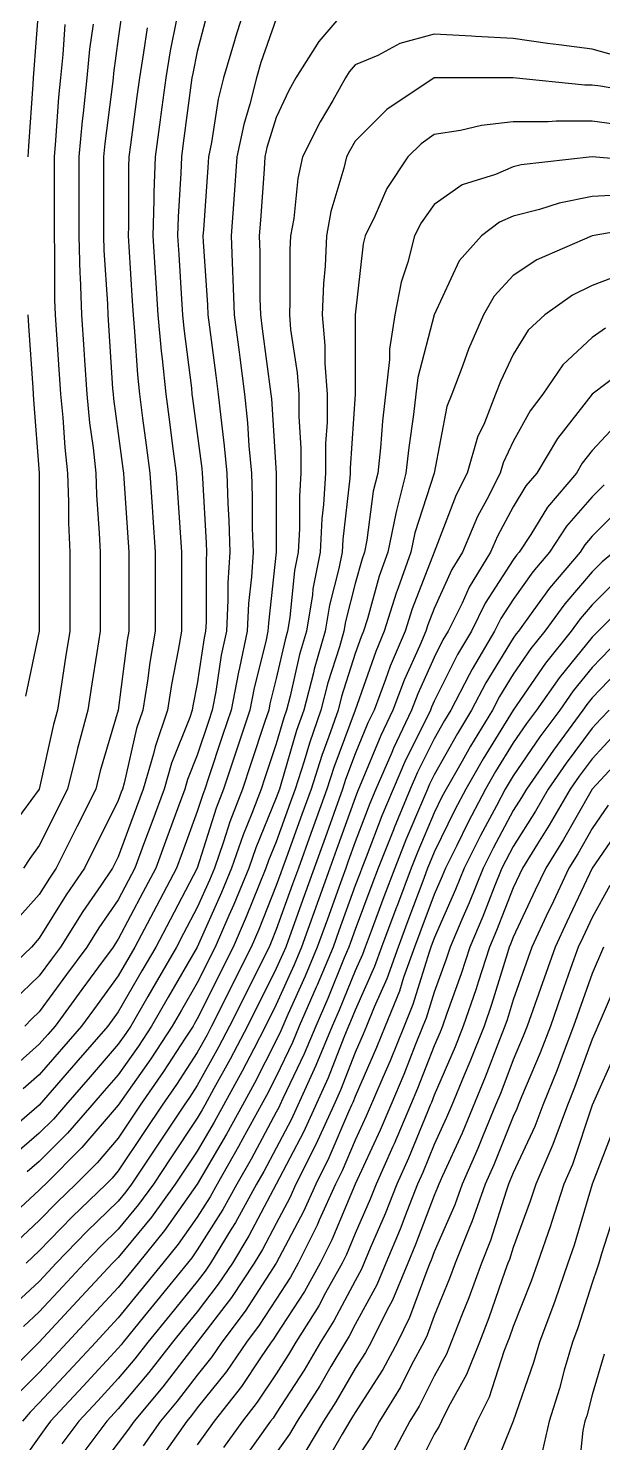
# Model space of a CAD drawing. Header units: inches. Extents: x 794995 to 811195, y 2485918 to 2508058.
# Drawn here: x 798081 to 798299, y 2491010 to 2491547 of the extents above; entities that cross this region are included whole.
import ezdxf

# ---------------------------------------------------------------- set-up
doc = ezdxf.new("R2010")
doc.units = ezdxf.units.IN
doc.header["$MEASUREMENT"] = 0
doc.layers.add('contour', color=7, linetype='Continuous')

msp = doc.modelspace()

# ---------------------------------------------------------------- linework, layer by layer
at = {"layer": 'contour'}
for points in [[(798075.78, 2491668.99), (798081.41, 2491652.11), (798082.66, 2491648.36), (798085.16, 2491633.36), (798087.47, 2491618.36), (798087.47, 2491588.36), (798087.23, 2491586.29), (798085.16, 2491558.36), (798082.85, 2491528.36), (798082.76, 2491525.96), (798081.02, 2491502.5), (798080.87, 2491498.36)], [(798116.98, 2491556.54), (798115.16, 2491543.36), (798113.34, 2491530.18), (798113.16, 2491528.36), (798112.94, 2491526.14), (798110.02, 2491503.5), (798109.53, 2491498.36), (798109.53, 2491468.36), (798109.7, 2491462.91), (798111.02, 2491442.5), (798111.16, 2491438.36), (798113.02, 2491410.5), (798113.16, 2491408.36), (798113.34, 2491406.54), (798115.16, 2491393.36), (798116.92, 2491380.13), (798117.16, 2491378.36), (798117.3, 2491376.22), (798119.16, 2491348.36), (798119.16, 2491318.36), (798118.59, 2491314.93), (798115.16, 2491288.36), (798108.3, 2491265.22), (798106.59, 2491258.36), (798099.44, 2491244.08), (798098.02, 2491241.22), (798091.59, 2491228.36), (798088.99, 2491224.53), (798085.16, 2491218.36), (798067.16, 2491198.36)], [(798205.16, 2491558.36), (798191.31, 2491542.21), (798182.66, 2491528.36), (798179.96, 2491523.56), (798175.16, 2491513.36), (798171.63, 2491501.89), (798170.87, 2491498.36), (798170.54, 2491493.75), (798169.16, 2491474.36), (798168.73, 2491468.36), (798168.95, 2491462.15), (798168.95, 2491444.57), (798169.16, 2491438.36), (798169.86, 2491433.07), (798173.16, 2491408.36), (798173.34, 2491406.54), (798175.16, 2491378.36), (798175.16, 2491348.36), (798172.16, 2491321.36), (798172, 2491318.36), (798171.16, 2491314.36), (798166.76, 2491296.76), (798165.16, 2491288.36), (798155.16, 2491258.36), (798152.4, 2491251.12), (798145.16, 2491228.36), (798134.81, 2491208.71), (798129.37, 2491198.36), (798124.16, 2491189.36), (798115.16, 2491173.82), (798111.16, 2491168.36), (798099.09, 2491154.43), (798085.16, 2491138.36), (798069.01, 2491124.51)], [(798164.25, 2491558.36), (798159.64, 2491543.88), (798159.28, 2491542.48), (798155.16, 2491528.36), (798153.16, 2491520.36), (798150.61, 2491503.82), (798149.44, 2491498.36), (798149.16, 2491494.36), (798147.47, 2491470.67), (798147.3, 2491468.36), (798147.38, 2491466.14), (798149.03, 2491442.23), (798149.16, 2491438.36), (798149.77, 2491433.75), (798152.22, 2491415.42), (798153.16, 2491408.36), (798154.05, 2491399.47), (798155.44, 2491388.65), (798156.41, 2491378.36), (798156.77, 2491366.75), (798157.16, 2491360.36), (798157.51, 2491348.36), (798156.83, 2491336.69), (798156.83, 2491330.03), (798156.21, 2491318.36), (798154.29, 2491309.23), (798152.22, 2491295.42), (798150.87, 2491288.36), (798149.44, 2491284.07), (798145.16, 2491271.22), (798141.49, 2491262.03), (798140.42, 2491258.36), (798137.66, 2491250.86), (798133.62, 2491239.9), (798129.37, 2491228.36), (798124.47, 2491219.05), (798115.16, 2491201.36), (798113.93, 2491199.59), (798113.16, 2491198.36), (798107.66, 2491190.86), (798101.31, 2491182.21), (798091.16, 2491168.36), (798088.37, 2491165.15), (798085.16, 2491161.44), (798072.91, 2491150.61)], [(798137.33, 2491550.54), (798134.87, 2491538.65), (798133.16, 2491528.36), (798131.31, 2491514.51), (798131.04, 2491512.48), (798129.16, 2491498.36), (798128.71, 2491484.81), (798128.71, 2491481.91), (798128.28, 2491468.36), (798129.16, 2491454.36), (798129.28, 2491452.48), (798130.16, 2491438.36), (798131.44, 2491424.65), (798131.83, 2491421.7), (798133.16, 2491408.36), (798134.57, 2491397.77), (798135.93, 2491387.59), (798137.16, 2491378.36), (798139.16, 2491348.36), (798139.16, 2491318.36), (798137.96, 2491311.16), (798135.43, 2491298.09), (798133.91, 2491288.36), (798129.11, 2491274.41), (798128.49, 2491271.7), (798124.63, 2491258.36), (798122.08, 2491251.44), (798115.16, 2491232.65), (798113.73, 2491229.79), (798113.02, 2491228.36), (798108.49, 2491221.69), (798101.69, 2491211.83), (798093.16, 2491198.36), (798089.77, 2491193.75), (798085.16, 2491187.45), (798075.39, 2491178.13)], [(798175.16, 2491550.86), (798169.35, 2491534.17), (798167.66, 2491528.36), (798165.16, 2491518.36), (798162.81, 2491510.71), (798160.16, 2491498.36), (798159.01, 2491482.21), (798158.02, 2491468.36), (798158.49, 2491455.03), (798158.71, 2491451.91), (798159.16, 2491438.36), (798161.04, 2491424.24), (798161.31, 2491422.21), (798163.16, 2491408.36), (798164.25, 2491397.45), (798164.81, 2491388.71), (798165.78, 2491378.36), (798166.07, 2491369.27), (798166.07, 2491357.45), (798166.34, 2491348.36), (798165.78, 2491338.99), (798164.66, 2491328.86), (798164.11, 2491318.36), (798161.16, 2491304.36), (798160.76, 2491302.76), (798158.02, 2491288.36), (798154.8, 2491278.72), (798149.44, 2491262.65), (798148.02, 2491258.36), (798147.23, 2491256.29), (798145.16, 2491249.79), (798139.39, 2491234.13), (798137.26, 2491228.36), (798129.64, 2491213.88), (798128.49, 2491211.7), (798121.48, 2491198.36), (798119.16, 2491194.36), (798115.16, 2491187.45), (798107.08, 2491176.44), (798101.16, 2491168.36), (798085.16, 2491149.9), (798079.04, 2491144.48)], [(798149.3, 2491554.22), (798145.16, 2491538.36), (798143.45, 2491530.08), (798143.16, 2491528.36), (798139.86, 2491503.65), (798139.16, 2491498.36), (798138.95, 2491492.15), (798137.89, 2491475.63), (798137.66, 2491468.36), (798138.1, 2491461.3), (798139.16, 2491444.36), (798139.53, 2491438.36), (798140.02, 2491433.22), (798142.94, 2491410.58), (798143.16, 2491408.36), (798143.39, 2491406.6), (798145.16, 2491393.36), (798146.87, 2491380.08), (798147.03, 2491378.36), (798147.09, 2491376.43), (798148.59, 2491351.79), (798148.69, 2491348.36), (798148.49, 2491345.03), (798148.49, 2491321.69), (798148.32, 2491318.36), (798147.77, 2491315.75), (798145.16, 2491298.36), (798143.54, 2491289.98), (798143.28, 2491288.36), (798142.3, 2491285.5), (798135.36, 2491268.16), (798132.53, 2491258.36), (798127.85, 2491245.67), (798125.16, 2491238.36), (798121.48, 2491228.36), (798115.16, 2491216.36), (798107.81, 2491205.71), (798103.16, 2491198.36), (798095.54, 2491187.98), (798085.16, 2491173.82), (798082.37, 2491171.15), (798079.7, 2491168.36)], [(798126.07, 2491547.45), (798124.76, 2491537.96), (798123.16, 2491528.36), (798122.22, 2491521.3), (798119.77, 2491502.98), (798119.16, 2491498.36), (798119.03, 2491494.49), (798119.03, 2491472.23), (798118.91, 2491468.36), (798119.16, 2491464.36), (798120.45, 2491443.65), (798120.78, 2491438.36), (798121.37, 2491432.15), (798122.43, 2491415.63), (798123.16, 2491408.36), (798124.39, 2491399.13), (798125.75, 2491388.95), (798127.16, 2491378.36), (798128.02, 2491365.5), (798128.28, 2491361.49), (798129.16, 2491348.36), (798129.16, 2491318.36), (798127.16, 2491306.36), (798126.27, 2491299.47), (798124.53, 2491288.36), (798122.14, 2491281.38), (798117.38, 2491260.58), (798116.74, 2491258.36), (798116.31, 2491257.21), (798115.16, 2491254.07), (798102.3, 2491228.36), (798095.37, 2491218.15), (798085.16, 2491201.69), (798082.16, 2491198.36), (798068.33, 2491185.19)], [(798094.84, 2491548.68), (798094.05, 2491537.25), (798093.16, 2491528.36), (798092.43, 2491521.09), (798091.37, 2491504.57), (798090.78, 2491498.36), (798090.78, 2491468.36), (798090.97, 2491462.56), (798090.97, 2491444.17), (798091.16, 2491438.36), (798093.16, 2491408.36), (798094.05, 2491399.47), (798094.84, 2491388.04), (798095.87, 2491378.36), (798096.27, 2491367.25), (798096.27, 2491359.47), (798096.7, 2491348.36), (798096.7, 2491318.36), (798095.16, 2491308.36), (798093.34, 2491296.54), (798092.08, 2491288.36), (798090.61, 2491282.91), (798085.16, 2491258.36), (798072.43, 2491241.09)], [(798303.73, 2491536.93), (798295.16, 2491539.27), (798282.53, 2491540.99), (798278.2, 2491541.4), (798265.16, 2491543.36), (798250.87, 2491544.08), (798249.28, 2491544.24), (798235.16, 2491545.03), (798222.12, 2491541.4), (798213.73, 2491536.93), (798205.16, 2491533.36), (798202.85, 2491530.67), (798201.41, 2491528.36), (798196.59, 2491519.79), (798191.83, 2491511.7), (798185.16, 2491498.36), (798183.34, 2491490.18), (798181.83, 2491475.03), (798180.61, 2491468.36), (798180.38, 2491463.14), (798180.38, 2491443.58), (798180.16, 2491438.36), (798180.61, 2491432.91), (798183.16, 2491416.36), (798183.73, 2491408.36), (798183.73, 2491399.79), (798184.53, 2491387.74), (798184.53, 2491378.36), (798183.98, 2491369.54), (798183.98, 2491357.19), (798183.49, 2491348.36), (798182.14, 2491341.38), (798180.3, 2491323.5), (798179.44, 2491318.36), (798178.49, 2491315.03), (798175.16, 2491300.36), (798172.76, 2491290.76), (798172.3, 2491288.36), (798170.87, 2491284.07), (798165.52, 2491268), (798162.3, 2491258.36), (798157.57, 2491245.95), (798155.16, 2491238.36), (798151.68, 2491228.36), (798149.77, 2491223.75), (798145.16, 2491213.36), (798139.99, 2491203.53), (798137.26, 2491198.36), (798129.16, 2491184.36), (798126.41, 2491179.61), (798119.9, 2491168.36), (798118.02, 2491165.5), (798115.16, 2491161.44), (798104.44, 2491149.07), (798095.16, 2491138.36), (798090.52, 2491133), (798085.16, 2491127.65), (798074.77, 2491118.75)], [(798105.56, 2491548.76), (798104.25, 2491539.27), (798103.16, 2491528.36), (798101.83, 2491515.03), (798101.44, 2491512.08), (798100.16, 2491498.36), (798100.16, 2491468.36), (798100.61, 2491453.82), (798100.68, 2491452.84), (798101.16, 2491438.36), (798102.03, 2491425.24), (798102.3, 2491421.22), (798103.16, 2491408.36), (798104.25, 2491397.45), (798105.56, 2491387.96), (798106.59, 2491378.36), (798106.88, 2491370.08), (798107.96, 2491355.56), (798108.24, 2491348.36), (798108.24, 2491318.36), (798106.98, 2491310.18), (798105.16, 2491298.36), (798103.62, 2491288.36), (798099.7, 2491273.82), (798099.44, 2491272.65), (798095.87, 2491258.36), (798085.16, 2491236.93), (798081.52, 2491232), (798079.16, 2491228.36)], [(798318.49, 2491521.69), (798298.32, 2491525.2), (798295.16, 2491525.63), (798292.43, 2491525.63), (798265.16, 2491528.36), (798235.16, 2491528.36), (798217.16, 2491516.36), (798205.16, 2491504.36), (798202.94, 2491500.58), (798201.83, 2491498.36), (798200.87, 2491494.07), (798195.93, 2491477.59), (798194.25, 2491468.36), (798193.73, 2491456.93), (798193.16, 2491450.36), (798192.66, 2491438.36), (798193.62, 2491426.82), (798193.62, 2491419.9), (798194.44, 2491408.36), (798194.44, 2491397.65), (798193.91, 2491389.61), (798193.91, 2491378.36), (798193.16, 2491366.36), (798192.53, 2491360.99), (798191.83, 2491348.36), (798189.11, 2491334.41), (798188.87, 2491332.08), (798186.59, 2491318.36), (798184.05, 2491309.47), (798180.45, 2491293.65), (798179.07, 2491288.36), (798178.06, 2491285.46), (798175.16, 2491275.5), (798170.87, 2491262.65), (798169.44, 2491258.36), (798165.93, 2491249.13), (798162.58, 2491240.94), (798158.2, 2491228.36), (798154.39, 2491219.13), (798145.16, 2491198.36), (798134.16, 2491179.36), (798127.79, 2491168.36), (798122.78, 2491160.74), (798115.16, 2491149.9), (798109.8, 2491143.72), (798105.16, 2491138.36), (798095.87, 2491127.65), (798085.16, 2491116.93), (798080.54, 2491112.98)], [(798307.16, 2491510.36), (798295.16, 2491512), (798281.52, 2491512), (798278.49, 2491511.7), (798265.16, 2491511.7), (798253.16, 2491510.36), (798245.16, 2491508.36), (798235.16, 2491506.93), (798230.16, 2491503.36), (798225.16, 2491498.36), (798217.16, 2491486.36), (798212.66, 2491475.86), (798208.91, 2491468.36), (798208.16, 2491465.36), (798205.16, 2491438.36), (798205.16, 2491408.36), (798203.28, 2491380.24), (798203.28, 2491378.36), (798203.16, 2491376.36), (798200.42, 2491353.1), (798200.16, 2491348.36), (798198.95, 2491342.15), (798195.36, 2491328.16), (798193.73, 2491318.36), (798189.6, 2491303.92), (798189.28, 2491302.48), (798185.59, 2491288.36), (798182.9, 2491280.62), (798176.92, 2491260.13), (798176.36, 2491258.36), (798175.16, 2491255.03), (798167.42, 2491236.1), (798164.72, 2491228.36), (798159.01, 2491214.51), (798157.16, 2491210.36), (798151.98, 2491198.36), (798145.16, 2491184.73), (798139.16, 2491174.36), (798135.69, 2491168.36), (798127.54, 2491155.98), (798115.16, 2491138.36), (798101.31, 2491122.21), (798087.47, 2491108.36), (798086.29, 2491107.23), (798085.16, 2491106.05), (798070.76, 2491092.76)], [(798322.76, 2491495.96), (798295.16, 2491498.36), (798268.16, 2491495.36), (798265.16, 2491494.61), (798258.49, 2491491.69), (798245.75, 2491487.77), (798235.16, 2491480.36), (798230.16, 2491473.36), (798227.66, 2491468.36), (798225.16, 2491458.36), (798222.66, 2491450.86), (798220.16, 2491438.36), (798218.2, 2491425.32), (798218.2, 2491421.4), (798215.5, 2491398.02), (798214.76, 2491387.96), (798213.73, 2491378.36), (798212.02, 2491371.5), (798209.6, 2491352.81), (798208.69, 2491348.36), (798207.77, 2491345.75), (798205.16, 2491336.36), (798201.49, 2491322.03), (798200.87, 2491318.36), (798199.16, 2491312.36), (798194.81, 2491298.71), (798192.12, 2491288.36), (798187.74, 2491275.78), (798185.75, 2491268.95), (798182.36, 2491258.36), (798180.45, 2491253.07), (798175.16, 2491238.36), (798172.26, 2491231.27), (798171.25, 2491228.36), (798168.49, 2491221.69), (798163.73, 2491209.79), (798158.8, 2491198.36), (798145.16, 2491171.09), (798144.16, 2491169.36), (798143.58, 2491168.36), (798140.54, 2491163.75), (798132.37, 2491151.15), (798123.49, 2491138.36), (798115.16, 2491125.86), (798107.08, 2491116.44), (798099.01, 2491108.36), (798091.95, 2491101.57), (798085.16, 2491094.51), (798076.76, 2491086.76)], [(798309.44, 2491484.08), (798295.16, 2491483.36), (798282.66, 2491480.86), (798275.16, 2491478.36), (798265.16, 2491475.86), (798259.94, 2491473.58), (798253.16, 2491468.36), (798244.63, 2491458.89), (798235.16, 2491438.36), (798228.95, 2491414.57), (798228.24, 2491408.36), (798227.33, 2491400.54), (798225.48, 2491388.04), (798224.44, 2491378.36), (798220.87, 2491364.08), (798220.53, 2491363), (798217.51, 2491348.36), (798214.29, 2491339.23), (798209.77, 2491322.98), (798208.32, 2491318.36), (798207.38, 2491316.14), (798205.16, 2491309.79), (798199.99, 2491293.53), (798198.64, 2491288.36), (798195.16, 2491278.36), (798192.43, 2491271.09), (798188.36, 2491258.36), (798184.86, 2491248.65), (798178.91, 2491232.11), (798177.56, 2491228.36), (798176.92, 2491226.6), (798175.16, 2491221.69), (798168.49, 2491205.03), (798165.61, 2491198.36), (798150.61, 2491168.36), (798148.74, 2491164.78), (798145.16, 2491158.36), (798137.29, 2491146.23), (798131.83, 2491138.36), (798125.16, 2491128.36), (798115.16, 2491113.36), (798112.85, 2491110.67), (798110.54, 2491108.36), (798097.61, 2491095.91), (798085.16, 2491082.98), (798080.16, 2491078.36)], [(798320.71, 2491472.81), (798295.16, 2491468.36), (798274.16, 2491459.36), (798265.16, 2491453.36), (798257.96, 2491445.56), (798253.91, 2491438.36), (798248.2, 2491425.32), (798246.07, 2491419.27), (798241.83, 2491408.36), (798239.96, 2491403.56), (798235.16, 2491378.36), (798227.84, 2491355.68), (798226.34, 2491348.36), (798221.52, 2491334.73), (798220.76, 2491332.76), (798216.21, 2491318.36), (798212.94, 2491310.58), (798205.16, 2491288.36), (798196.98, 2491266.54), (798194.36, 2491258.36), (798189.28, 2491244.24), (798188.28, 2491241.49), (798183.56, 2491228.36), (798181.34, 2491222.19), (798175.16, 2491205.03), (798173.25, 2491200.27), (798172.43, 2491198.36), (798157.43, 2491168.36), (798153.22, 2491160.3), (798145.16, 2491145.86), (798142.21, 2491141.31), (798140.16, 2491138.36), (798120.16, 2491108.36), (798118.06, 2491105.46), (798115.16, 2491101.93), (798103.16, 2491090.36), (798091.59, 2491078.36), (798088.49, 2491075.03), (798085.16, 2491071.44), (798073.16, 2491060.36)], [(798308.8, 2491454.73), (798295.16, 2491449.61), (798287.66, 2491445.86), (798277.16, 2491438.36), (798270.87, 2491432.65), (798265.16, 2491423.36), (798260.36, 2491413.16), (798258.49, 2491408.36), (798254.25, 2491397.45), (798251.61, 2491391.91), (798247.66, 2491378.36), (798243.49, 2491370.03), (798235.16, 2491348.36), (798226.76, 2491326.76), (798224.11, 2491318.36), (798218.49, 2491305.03), (798216.7, 2491299.9), (798212.3, 2491288.36), (798210, 2491283.52), (798205.16, 2491271.7), (798201.52, 2491262), (798200.36, 2491258.36), (798193.69, 2491239.83), (798189.56, 2491228.36), (798185.75, 2491217.77), (798180.78, 2491203.99), (798178.76, 2491198.36), (798177.69, 2491195.83), (798175.16, 2491190.18), (798164.25, 2491168.36), (798157.7, 2491155.82), (798151.48, 2491144.68), (798148.02, 2491138.36), (798147, 2491136.52), (798145.16, 2491133.36), (798135.16, 2491118.36), (798128.49, 2491108.36), (798122.9, 2491100.62), (798115.16, 2491091.22), (798108.61, 2491084.91), (798102.3, 2491078.36), (798094.05, 2491069.47), (798085.16, 2491059.9), (798079.16, 2491054.36)], [(798080.87, 2491438.36), (798081.02, 2491434.22), (798082.76, 2491410.76), (798082.85, 2491408.36), (798082.94, 2491406.14), (798085.16, 2491378.36), (798085.16, 2491318.36), (798079.94, 2491293.58)], [(798300.16, 2491433.36), (798295.16, 2491429.79), (798284.05, 2491419.47), (798276.41, 2491408.36), (798271.59, 2491401.93), (798265.16, 2491390.36), (798261.29, 2491382.23), (798260.16, 2491378.36), (798255.16, 2491368.36), (798251.66, 2491361.86), (798245.87, 2491348.36), (798241.83, 2491341.69), (798235.16, 2491326.93), (798232.76, 2491320.76), (798232, 2491318.36), (798229.7, 2491312.91), (798223.78, 2491299.74), (798219.44, 2491288.36), (798214.84, 2491278.68), (798207.47, 2491260.67), (798206.46, 2491258.36), (798206.08, 2491257.44), (798205.16, 2491255.03), (798198.1, 2491235.42), (798195.56, 2491228.36), (798184.76, 2491198.36), (798181.92, 2491191.6), (798175.16, 2491176.54), (798171.07, 2491168.36), (798166.59, 2491159.79), (798162.24, 2491151.28), (798151.62, 2491131.9), (798145.16, 2491120.86), (798136.83, 2491108.36), (798127.74, 2491095.78), (798115.16, 2491080.5), (798114.07, 2491079.45), (798113.02, 2491078.36), (798099.6, 2491063.92), (798085.16, 2491048.36), (798070.16, 2491033.36)], [(798312.3, 2491421.22), (798295.16, 2491408.36), (798282.03, 2491391.49), (798274.16, 2491378.36), (798270.02, 2491373.5), (798265.16, 2491365.5), (798259.16, 2491354.36), (798256.59, 2491348.36), (798248.49, 2491335.03), (798245.75, 2491328.95), (798240.45, 2491318.36), (798238.49, 2491315.03), (798235.16, 2491308.36), (798228.95, 2491294.57), (798226.59, 2491288.36), (798219.67, 2491273.84), (798219.01, 2491272.21), (798212.98, 2491258.36), (798210.7, 2491252.82), (798205.16, 2491238.36), (798202.51, 2491231.01), (798201.56, 2491228.36), (798199.53, 2491222.74), (798194.57, 2491208.95), (798190.76, 2491198.36), (798186.15, 2491187.37), (798179.6, 2491172.81), (798177.66, 2491168.36), (798176.92, 2491166.6), (798175.16, 2491162.91), (798166.85, 2491146.67), (798162.3, 2491138.36), (798156.24, 2491127.29), (798145.16, 2491108.36), (798132.75, 2491090.78), (798122.66, 2491078.36), (798119.3, 2491074.22), (798115.16, 2491069.13), (798105.16, 2491058.36), (798095.87, 2491048.36), (798090.71, 2491042.81), (798085.16, 2491036.82), (798075.93, 2491027.59)], [(798305.5, 2491398.02), (798295.16, 2491386.93), (798291.41, 2491382.11), (798289.16, 2491378.36), (798278.13, 2491365.39), (798271.83, 2491355.03), (798267.47, 2491348.36), (798266.41, 2491347.11), (798265.16, 2491345.36), (798254.57, 2491328.95), (798249.28, 2491318.36), (798244.05, 2491309.47), (798235.16, 2491291.69), (798234.12, 2491289.4), (798233.73, 2491288.36), (798232.43, 2491285.63), (798224.25, 2491269.27), (798219.51, 2491258.36), (798215.31, 2491248.21), (798209.3, 2491232.5), (798207.66, 2491228.36), (798206.98, 2491226.54), (798205.16, 2491221.69), (798198.98, 2491204.54), (798196.76, 2491198.36), (798190.68, 2491183.88), (798190.38, 2491183.14), (798183.91, 2491168.36), (798181.34, 2491162.19), (798175.16, 2491149.27), (798171.47, 2491142.05), (798169.44, 2491138.36), (798162.53, 2491125.73), (798160.87, 2491122.65), (798152.66, 2491108.36), (798150, 2491103.52), (798145.16, 2491095.86), (798137.92, 2491085.6), (798132.03, 2491078.36), (798115.16, 2491057.59), (798110.71, 2491052.81), (798106.59, 2491048.36), (798096.27, 2491037.25), (798085.16, 2491025.28), (798081.7, 2491021.82), (798078.73, 2491018.36)], [(798299.66, 2491373.86), (798295.16, 2491369.36), (798285.39, 2491358.13), (798279.01, 2491348.36), (798272.66, 2491340.86), (798265.16, 2491330.36), (798260.45, 2491323.07), (798258.1, 2491318.36), (798249.6, 2491303.92), (798248.49, 2491301.7), (798241.48, 2491288.36), (798239.09, 2491284.43), (798235.16, 2491277.45), (798228.8, 2491264.72), (798226.03, 2491258.36), (798219.93, 2491243.59), (798219.64, 2491242.84), (798213.91, 2491228.36), (798211.52, 2491222), (798205.16, 2491205.03), (798203.39, 2491200.13), (798202.76, 2491198.36), (798201.02, 2491194.22), (798194.72, 2491178.8), (798190.16, 2491168.36), (798185.75, 2491157.77), (798177.66, 2491140.86), (798176.52, 2491138.36), (798176.1, 2491137.42), (798175.16, 2491135.63), (798165.63, 2491117.88), (798160.16, 2491108.36), (798154.84, 2491098.68), (798145.16, 2491083.36), (798143.09, 2491080.43), (798141.41, 2491078.36), (798129.64, 2491063.88), (798125.16, 2491058.36), (798117.03, 2491048.36), (798116.21, 2491047.31), (798115.16, 2491046.05), (798101.83, 2491031.7), (798089.44, 2491018.36), (798087.61, 2491015.91), (798085.16, 2491012.36), (798075.16, 2490998.36)], [(798307.16, 2491366.36), (798295.16, 2491354.36), (798292.37, 2491351.15), (798290.54, 2491348.36), (798278.91, 2491334.61), (798272.66, 2491325.86), (798267.16, 2491318.36), (798266.27, 2491317.25), (798265.16, 2491315.63), (798254.81, 2491298.71), (798249.37, 2491288.36), (798244.01, 2491279.51), (798235.16, 2491263.82), (798233.34, 2491260.18), (798232.55, 2491258.36), (798230.71, 2491253.92), (798224.41, 2491239.11), (798220.16, 2491228.36), (798216.07, 2491217.45), (798211.16, 2491204.36), (798208.91, 2491198.36), (798207.93, 2491195.59), (798205.16, 2491189.36), (798199.07, 2491174.45), (798196.41, 2491168.36), (798190.16, 2491153.36), (798183.34, 2491138.36), (798180.78, 2491132.74), (798175.16, 2491122), (798170.4, 2491113.12), (798167.66, 2491108.36), (798159.67, 2491093.84), (798158.02, 2491091.22), (798150.16, 2491078.36), (798148.16, 2491075.36), (798145.16, 2491071.44), (798134.81, 2491058.71), (798126.41, 2491048.36), (798121.48, 2491042.05), (798115.16, 2491034.51), (798107.38, 2491026.14), (798100.16, 2491018.36), (798093.73, 2491009.79)], [(798303.34, 2491348.36), (798298.91, 2491344.61), (798295.16, 2491340.86), (798284.77, 2491328.75), (798277.16, 2491318.36), (798271.83, 2491311.69), (798265.16, 2491302), (798259.99, 2491293.53), (798257.26, 2491288.36), (798248.93, 2491274.59), (798245.75, 2491268.95), (798239.66, 2491258.36), (798238.11, 2491255.41), (798235.16, 2491249.36), (798228.89, 2491234.63), (798226.41, 2491228.36), (798221.16, 2491214.36), (798220.61, 2491212.91), (798215.16, 2491198.36), (798212.54, 2491190.98), (798205.16, 2491174.36), (798203.42, 2491170.1), (798202.66, 2491168.36), (798200.87, 2491164.07), (798194.85, 2491148.67), (798185.47, 2491128.05), (798175.16, 2491108.36), (798164.81, 2491088.71), (798158.49, 2491078.36), (798153.16, 2491070.36), (798145.16, 2491059.9), (798139.99, 2491053.53), (798135.78, 2491048.36), (798126.74, 2491036.78), (798115.16, 2491022.98), (798110.87, 2491018.36), (798099.85, 2491003.67)], [(798305.16, 2491338.36), (798295.16, 2491328.36), (798290.54, 2491322.98), (798287.16, 2491318.36), (798277.38, 2491306.14), (798265.16, 2491288.36), (798253.73, 2491269.79), (798247.16, 2491258.36), (798243.03, 2491250.49), (798235.16, 2491234.36), (798233.37, 2491230.15), (798232.66, 2491228.36), (798231.16, 2491224.36), (798225.16, 2491208.36), (798221.41, 2491198.36), (798217.16, 2491186.36), (798212.36, 2491175.56), (798209.44, 2491168.36), (798208.21, 2491165.31), (798205.16, 2491158.36), (798199.53, 2491143.99), (798196.98, 2491138.36), (798190.16, 2491123.36), (798182.66, 2491108.36), (798180.33, 2491103.19), (798175.16, 2491093.36), (798169.99, 2491083.53), (798166.83, 2491078.36), (798158.16, 2491065.36), (798145.16, 2491048.36), (798132.07, 2491031.45), (798121.16, 2491018.36), (798118.69, 2491014.83), (798115.16, 2491010.18), (798105.75, 2490997.77)], [(798311.31, 2491332.21), (798297.47, 2491318.36), (798296.29, 2491317.23), (798295.16, 2491316.05), (798282.75, 2491300.78), (798273.98, 2491288.36), (798270.24, 2491283.28), (798265.16, 2491275.86), (798258.49, 2491265.03), (798254.66, 2491258.36), (798247.95, 2491245.58), (798243.73, 2491236.93), (798239.44, 2491228.36), (798238.21, 2491225.31), (798235.16, 2491218.36), (798229.7, 2491203.82), (798227.66, 2491198.36), (798223.55, 2491186.75), (798221.94, 2491181.58), (798216.59, 2491168.36), (798213.29, 2491160.23), (798205.16, 2491141.69), (798204.22, 2491139.3), (798203.8, 2491138.36), (798202.66, 2491135.86), (798195.16, 2491118.36), (798190.16, 2491108.36), (798185.5, 2491098.02), (798175.16, 2491078.36), (798163.37, 2491060.15), (798154.53, 2491048.36), (798150.71, 2491042.81), (798145.16, 2491035.86), (798137.52, 2491026), (798131.16, 2491018.36), (798124.57, 2491008.95)], [(798301.95, 2491311.57), (798295.16, 2491304.51), (798287.92, 2491295.6), (798282.81, 2491288.36), (798275.33, 2491278.19), (798265.16, 2491263.36), (798263.25, 2491260.27), (798262.16, 2491258.36), (798258.84, 2491252.05), (798252.78, 2491240.74), (798246.59, 2491228.36), (798243.29, 2491220.23), (798235.16, 2491201.69), (798233.91, 2491198.36), (798233.22, 2491196.43), (798227.02, 2491176.5), (798223.73, 2491168.36), (798218.38, 2491155.14), (798215.59, 2491148.8), (798209.37, 2491134.15), (798205.16, 2491125.03), (798200.16, 2491113.36), (798197.66, 2491108.36), (798191.52, 2491094.73), (798190.71, 2491092.81), (798183.49, 2491078.36), (798180.52, 2491073), (798175.16, 2491064.73), (798168.73, 2491054.79), (798163.91, 2491048.36), (798156.27, 2491037.25), (798145.16, 2491023.36), (798142.98, 2491020.54), (798141.16, 2491018.36), (798131.83, 2491005.03)], [(798307.61, 2491305.91), (798295.16, 2491292.98), (798293.09, 2491290.43), (798291.63, 2491288.36), (798281.83, 2491275.03), (798280.41, 2491273.12), (798270.16, 2491258.36), (798268.32, 2491255.2), (798265.16, 2491250.18), (798257.54, 2491235.98), (798253.73, 2491228.36), (798248.38, 2491215.14), (798245.59, 2491208.8), (798241.16, 2491198.36), (798239.69, 2491193.83), (798235.16, 2491181.22), (798232.11, 2491171.41), (798230.87, 2491168.36), (798227.96, 2491161.16), (798223.58, 2491149.94), (798218.66, 2491138.36), (798214.63, 2491128.89), (798205.16, 2491108.36), (798196.27, 2491087.25), (798191.83, 2491078.36), (798185.87, 2491067.65), (798175.16, 2491051.09), (798174.09, 2491049.43), (798173.28, 2491048.36), (798169.16, 2491042.36), (798161.96, 2491031.56), (798151.59, 2491018.36), (798145.16, 2491009.36)], [(798301.59, 2491288.36), (798298.49, 2491285.03), (798295.16, 2491281.44), (798285.32, 2491268.2), (798278.49, 2491258.36), (798273.58, 2491249.94), (798265.16, 2491236.54), (798262.3, 2491231.22), (798260.87, 2491228.36), (798257.96, 2491221.16), (798253.58, 2491209.94), (798248.66, 2491198.36), (798245.35, 2491188.17), (798239.96, 2491173.16), (798238.32, 2491168.36), (798237.42, 2491166.1), (798235.16, 2491160.86), (798228.84, 2491144.68), (798226.16, 2491138.36), (798219.9, 2491123.62), (798219.44, 2491122.65), (798213.05, 2491108.36), (798210.82, 2491102.7), (798205.16, 2491089.61), (798201.83, 2491081.69), (798200.16, 2491078.36), (798193.91, 2491067.11), (798191.31, 2491062.21), (798182.66, 2491048.36), (798179.86, 2491043.66), (798175.16, 2491036.36), (798167.96, 2491025.56), (798162.3, 2491018.36), (798155.16, 2491008.36)], [(798304.05, 2491279.47), (798295.16, 2491269.9), (798290.24, 2491263.28), (798286.83, 2491258.36), (798278.84, 2491244.68), (798274.39, 2491237.59), (798268.69, 2491228.36), (798267.56, 2491225.96), (798265.16, 2491220.86), (798258.84, 2491204.68), (798256.16, 2491198.36), (798251.83, 2491185.03), (798251.04, 2491182.48), (798246.21, 2491168.36), (798243.08, 2491160.44), (798235.16, 2491142.11), (798234.11, 2491139.41), (798233.66, 2491138.36), (798232.55, 2491135.75), (798225.34, 2491118.18), (798220.95, 2491108.36), (798216.48, 2491097.04), (798210.87, 2491084.08), (798207.51, 2491076.01), (798205.16, 2491071.69), (798197.08, 2491056.44), (798192.03, 2491048.36), (798185.75, 2491037.77), (798175.16, 2491021.36), (798173.96, 2491019.56), (798173.02, 2491018.36), (798167.66, 2491010.86), (798151.59, 2490988.36)], [(798309.6, 2491273.92), (798295.16, 2491258.36), (798284.25, 2491239.27), (798277.51, 2491228.36), (798273.56, 2491219.96), (798265.16, 2491202.11), (798264.11, 2491199.41), (798263.66, 2491198.36), (798262.94, 2491196.14), (798256.92, 2491176.6), (798254.11, 2491168.36), (798248.74, 2491154.78), (798246.59, 2491149.79), (798241.83, 2491138.36), (798239.86, 2491133.66), (798235.16, 2491123.36), (798230.8, 2491112.72), (798228.84, 2491108.36), (798224.72, 2491097.93), (798222.22, 2491091.3), (798216.83, 2491078.36), (798213.39, 2491070.13), (798205.16, 2491055.03), (798202.85, 2491050.67), (798201.41, 2491048.36), (798195.93, 2491039.13), (798191.69, 2491031.83), (798183.16, 2491018.36), (798180.16, 2491013.36), (798175.16, 2491006.36)], [(798301.28, 2491252.24), (798295.16, 2491243.36), (798289.7, 2491233.82), (798286.34, 2491228.36), (798279.56, 2491213.96), (798278.49, 2491211.7), (798272.22, 2491198.36), (798265.16, 2491178.36), (798262.81, 2491170.71), (798262, 2491168.36), (798259.94, 2491163.14), (798254.57, 2491148.95), (798245.75, 2491127.77), (798238.32, 2491111.52), (798236.92, 2491108.36), (798236.46, 2491107.06), (798235.16, 2491104.07), (798228.1, 2491085.42), (798225.16, 2491078.36), (798219.28, 2491064.24), (798217.16, 2491060.36), (798211.16, 2491048.36), (798209.07, 2491044.45), (798205.16, 2491038.36), (798197.81, 2491025.71), (798193.16, 2491018.36), (798186.41, 2491007.11)], [(798307.4, 2491246.12), (798295.16, 2491228.36), (798285.56, 2491207.96), (798281.04, 2491198.36), (798276.9, 2491186.62), (798273.34, 2491176.54), (798270.45, 2491168.36), (798268.99, 2491164.53), (798265.16, 2491155.5), (798260.45, 2491143.07), (798258.49, 2491138.36), (798253.73, 2491126.93), (798251.69, 2491121.83), (798245.75, 2491108.36), (798242.98, 2491100.54), (798235.16, 2491082.65), (798233.98, 2491079.54), (798233.49, 2491078.36), (798232.3, 2491075.5), (798225.83, 2491057.69), (798221.16, 2491048.36), (798215.59, 2491037.93), (798205.16, 2491021.69), (798203.93, 2491019.59), (798203.16, 2491018.36), (798200.16, 2491013.36), (798192.89, 2491000.63)], [(798301.83, 2491221.69), (798295.16, 2491209.61), (798291.56, 2491201.96), (798289.86, 2491198.36), (798286.98, 2491190.18), (798283.42, 2491180.1), (798279.28, 2491168.36), (798275.37, 2491158.15), (798268.32, 2491141.52), (798267.03, 2491138.36), (798266.52, 2491137), (798265.16, 2491134.07), (798257.81, 2491115.71), (798254.57, 2491108.36), (798249.51, 2491094.01), (798248.49, 2491091.7), (798243.16, 2491078.36), (798241.01, 2491072.51), (798235.16, 2491058.36), (798232.49, 2491051.03), (798231.16, 2491048.36), (798226.59, 2491039.79), (798222.3, 2491031.22), (798214.39, 2491018.36), (798211.16, 2491012.36), (798205.16, 2491003.36)], [(798299.44, 2491198.36), (798295.16, 2491188.36), (798288.1, 2491168.36), (798283.73, 2491156.93), (798281.83, 2491151.7), (798276.41, 2491138.36), (798273.34, 2491130.18), (798265.16, 2491112.65), (798263.93, 2491109.59), (798263.39, 2491108.36), (798262.43, 2491105.63), (798256.59, 2491086.93), (798253.16, 2491078.36), (798248.33, 2491065.19), (798245.75, 2491058.95), (798241.59, 2491048.36), (798239.77, 2491043.75), (798235.16, 2491035.5), (798229.44, 2491024.08), (798225.93, 2491018.36), (798218.66, 2491004.86)], [(798305.66, 2491187.86), (798298.91, 2491172.11), (798297.3, 2491168.36), (798296.7, 2491166.82), (798295.16, 2491163.36), (798288.49, 2491145.03), (798285.78, 2491138.36), (798280.16, 2491123.36), (798273.73, 2491108.36), (798271.65, 2491101.88), (798265.16, 2491084.36), (798263.73, 2491079.79), (798263.16, 2491078.36), (798262, 2491075.2), (798255.93, 2491057.59), (798252.3, 2491048.36), (798247.47, 2491036.05), (798240.61, 2491023.82), (798237.89, 2491018.36), (798237.03, 2491016.49), (798235.16, 2491013.36), (798226.83, 2490996.69)], [(798304.39, 2491159.13), (798295.16, 2491138.36), (798287.66, 2491115.86), (798284.44, 2491108.36), (798279.75, 2491093.77), (798279.28, 2491092.48), (798274.39, 2491078.36), (798272.02, 2491071.5), (798265.16, 2491054.36), (798263.62, 2491049.9), (798263.02, 2491048.36), (798261.63, 2491044.83), (798256.07, 2491027.45), (798251.52, 2491018.36), (798246.41, 2491007.11)], [(798303.49, 2491130.03), (798295.16, 2491108.36), (798288.3, 2491085.22), (798285.93, 2491078.36), (798281.04, 2491064.24), (798280.61, 2491062.91), (798275.16, 2491048.36), (798272.9, 2491040.62), (798265.16, 2491018.36), (798256.59, 2490996.93)], [(798304.25, 2491099.27), (798298.69, 2491081.89), (798297.66, 2491078.36), (798297.09, 2491076.43), (798295.16, 2491070.86), (798289.7, 2491053.82), (798287.66, 2491048.36), (798284.57, 2491037.77), (798282.75, 2491030.78), (798278.8, 2491018.36), (798276.27, 2491007.25)], [(798299.77, 2491043.75), (798295.16, 2491028.36), (798293.09, 2491020.43), (798292.43, 2491018.36), (798291.63, 2491014.83), (798289.44, 2490994.08)]]:
    msp.add_lwpolyline(points, dxfattribs=at)

doc.saveas('drawing.dxf')
